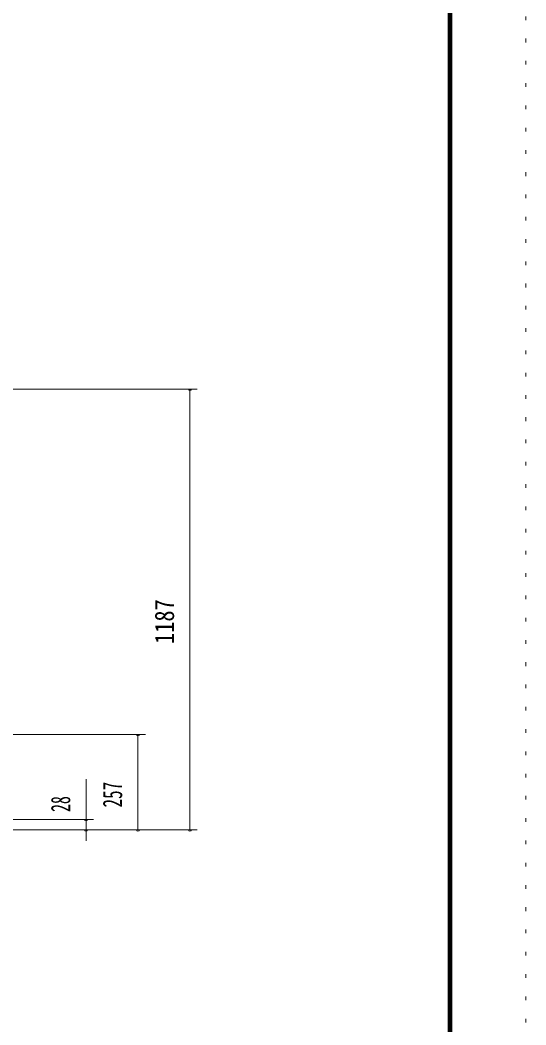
# Model space of a CAD drawing. Units: millimetres, scale not verified. Extents: x -5940 to 5940, y -4200 to 4200.
# Drawn here: x 4576 to 5940, y -2707 to 0 of the extents above; entities that cross this region are included whole.
import ezdxf
from ezdxf.enums import TextEntityAlignment as Align

# ---------------------------------------------------------------- set-up
doc = ezdxf.new("R2010")
doc.units = ezdxf.units.MM
doc.header["$LTSCALE"] = 20
doc.linetypes.add('USER6', pattern=[3, 0.5, -2.5])
for name, color, linetype, lineweight in [('0-5_2-53DIM', 3, 'Continuous', 18), ('0-A_F-F4PAPAER', 5, 'Continuous', 18), ('0-B_F-E_J_ADD', 5, 'USER6', 18)]:
    doc.layers.add(name, color=color, linetype=linetype, lineweight=lineweight)
doc.styles.add('ＭＳ ゴシック', font='')
doc.styles.get('ＭＳ ゴシック').set_extended_font_data('MS Gothic')

msp = doc.modelspace()

# ---------------------------------------------------------------- linework, layer by layer
at = {"layer": '0-5_2-53DIM'}
for p, q in [((5054.12, -994.09), (3498.84, -994.09)), ((5038.12, -994.09), (5030.12, -994.09)), ((5034.12, -994.09), (5034.12, -2181.09)), ((4914.12, -1924.09), (4162.12, -1924.09)), ((4898.12, -1924.09), (4890.12, -1924.09)), ((4894.12, -1924.09), (4894.12, -2181.09)), ((4754.12, -2153.09), (4754.12, -2045.09)), ((4774.12, -2153.09), (3888.32, -2153.09)), ((4758.12, -2153.09), (4750.12, -2153.09)), ((4754.12, -2153.09), (4754.12, -2181.09)), ((5054.12, -2181.09), (4410.12, -2181.09)), ((4758.12, -2181.09), (4750.12, -2181.09)), ((4754.12, -2181.09), (4754.12, -2211.08)), ((4898.12, -2181.09), (4890.12, -2181.09)), ((5038.12, -2181.09), (5030.12, -2181.09))]:
    msp.add_line(p, q, dxfattribs=at)
for centre in [(5034.12, -994.09), (4894.12, -1924.09), (4754.12, -2153.09), (4754.12, -2181.09), (4894.12, -2181.09), (5034.12, -2181.09)]:
    msp.add_arc(centre, 4, 180, 0, dxfattribs=at)
at = {"layer": '0-A_F-F4PAPAER'}
for points in [[(-5740, -4000), (5740, -4000), (5740, 4040), (-5740, 4040)], [(-5739, -3999), (5739, -3999), (5739, 4039), (-5739, 4039)], [(-5738, -3998), (-5738, 4038), (5738, 4038), (5738, -3998)], [(-5737, -3997), (5737, -3997), (5737, 4037), (-5737, 4037)], [(-5736, -3996), (-5736, 4036), (5736, 4036), (5736, -3996)], [(-5735, -3995), (5735, -3995), (5735, 4035), (-5735, 4035)], [(-5734, -3994), (-5734, 4034), (5734, 4034), (5734, -3994)], [(-5733, -3993), (5733, -3993), (5733, 4033), (-5733, 4033)], [(-5732, -3992), (5732, -3992), (5732, 4032), (-5732, 4032)], [(-5731, -3991), (5731, -3991), (5731, 4031), (-5731, 4031)], [(-5730, -3990), (-5730, 4030), (5730, 4030), (5730, -3990)]]:
    msp.add_lwpolyline(points, close=True, dxfattribs=at)
at = {"layer": '0-B_F-E_J_ADD'}
msp.add_lwpolyline([(-5940, -4200), (5940, -4200), (5940, 4200), (-5940, 4200)], close=True, dxfattribs=at)

# ---------------------------------------------------------------- texts
at = {"layer": '0-5_2-53DIM', "color": 7, "style": 'ＭＳ ゴシック'}
for s, width, p in [('1187', 0.85, (5007.01, -1680.59)), ('257', 0.65, (4867.01, -2121.09)), ('28', 0.6, (4727.01, -2133.09))]:
    msp.add_text(s, height=52.1, rotation=90, dxfattribs=dict(at, width=width)).set_placement(p, align=Align.BOTTOM_LEFT)

doc.saveas('drawing.dxf')
